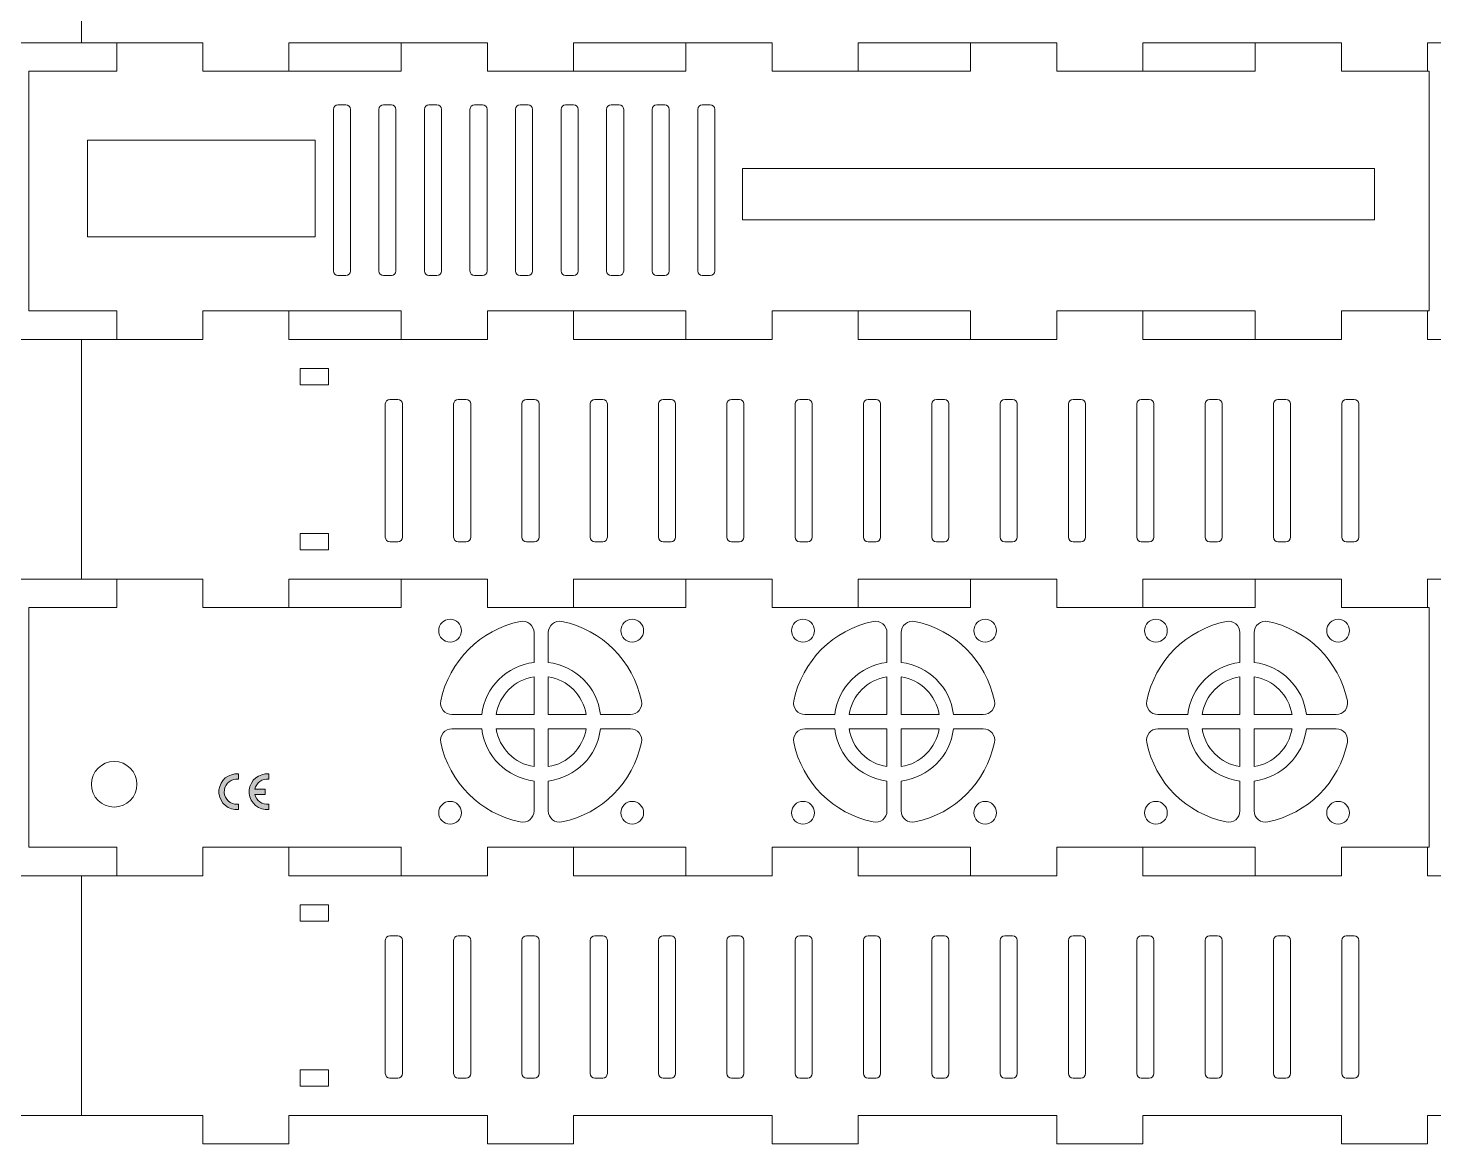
# Model space of a CAD drawing. Header units: millimetres. Extents: x -57 to 711, y 261 to 643.
# Drawn here: x 196 to 443, y 260.6 to 456.7 of the extents above; entities that cross this region are included whole.
import ezdxf

# ---------------------------------------------------------------- set-up
doc = ezdxf.new("R2010")
doc.units = ezdxf.units.MM
doc.layers.add('1', color=1, linetype='Continuous', lineweight=5)
doc.layers.add('2', color=5, linetype='Continuous', lineweight=5)

msp = doc.modelspace()

# ---------------------------------------------------------------- hatches: boundary and pattern name
at = {"lineweight": 0}
h = msp.add_hatch(color=7, dxfattribs=at)
h.dxf.hatch_style = 2
edge = h.paths.add_edge_path()
edge.add_spline(control_points=[(232.98, 325.59), (232.98, 325.59), (232.98, 324.65), (232.98, 324.65), (231.79, 324.82), (230.68, 323.99), (230.5, 322.79), (230.33, 321.59), (231.16, 320.48), (232.36, 320.31), (232.57, 320.28), (232.78, 320.28), (232.98, 320.31), (232.98, 320.31), (232.98, 319.36), (232.98, 319.36), (231.26, 319.19), (229.73, 320.44), (229.56, 322.16), (229.38, 323.88), (230.64, 325.42), (232.36, 325.59), (232.57, 325.61), (232.78, 325.61), (232.98, 325.59)], knot_values=[0, 0, 0, 0, 1, 1, 1, 2, 2, 2, 3, 3, 3, 4, 4, 4, 5, 5, 5, 6, 6, 6, 7, 7, 7, 8, 8, 8, 8], degree=3, periodic=0)
h = msp.add_hatch(color=7, dxfattribs=at)
h.dxf.hatch_style = 2
edge = h.paths.add_edge_path()
edge.add_spline(control_points=[(235.85, 322.95), (236.1, 324.07), (237.17, 324.81), (238.31, 324.65), (238.31, 324.65), (238.31, 325.59), (238.31, 325.59), (236.59, 325.76), (235.05, 324.51), (234.88, 322.79), (234.71, 321.07), (235.96, 319.53), (237.68, 319.36), (237.89, 319.34), (238.1, 319.34), (238.31, 319.36), (238.31, 319.36), (238.31, 320.31), (238.31, 320.31), (237.17, 320.14), (236.1, 320.89), (235.85, 322.01), (235.85, 322.01), (237.68, 322.01), (237.68, 322.01), (237.68, 322.01), (237.68, 322.95), (237.68, 322.95), (237.68, 322.95), (235.85, 322.95), (235.85, 322.95), (235.85, 322.95), (235.85, 322.95), (235.85, 322.95)], knot_values=[0, 0, 0, 0, 1, 1, 1, 2, 2, 2, 3, 3, 3, 4, 4, 4, 5, 5, 5, 6, 6, 6, 7, 7, 7, 8, 8, 8, 9, 9, 9, 10, 10, 10, 11, 11, 11, 11], degree=3, periodic=0)

# ---------------------------------------------------------------- linework, layer by layer
at = {"layer": '1', "lineweight": 5}
for p, q in [((205.42, 496.23), (205.42, 454.1)), ((188.99, 454.1), (226.72, 454.1)), ((211.59, 454.1), (211.59, 449.1)), ((226.72, 454.1), (226.72, 449.1)), ((241.85, 449.1), (241.85, 454.1)), ((241.85, 454.1), (276.72, 454.1)), ((261.59, 454.1), (261.59, 449.1)), ((276.72, 454.1), (276.72, 449.1)), ((291.85, 449.1), (291.85, 454.1)), ((291.85, 454.1), (326.72, 454.1)), ((311.59, 454.1), (311.59, 449.1)), ((326.72, 449.1), (326.72, 454.1)), ((341.85, 449.1), (341.85, 454.1)), ((341.85, 454.1), (376.72, 454.1)), ((361.59, 454.1), (361.59, 449.1)), ((376.72, 454.1), (376.72, 449.1)), ((391.85, 449.1), (391.85, 454.1)), ((391.85, 454.1), (426.72, 454.1)), ((411.59, 454.1), (411.59, 449.1)), ((426.72, 449.1), (426.72, 454.1)), ((441.85, 449.1), (441.85, 454.1)), ((441.85, 454.1), (479.58, 454.1)), ((211.59, 449.1), (196.15, 449.1)), ((196.15, 449.1), (196.15, 406.97)), ((261.59, 449.1), (226.72, 449.1)), ((311.59, 449.1), (276.72, 449.1)), ((361.59, 449.1), (326.72, 449.1)), ((411.59, 449.1), (376.72, 449.1)), ((442.15, 449.1), (426.72, 449.1)), ((442.15, 406.97), (442.15, 449.1)), ((196.15, 406.97), (211.59, 406.97)), ((211.59, 406.97), (211.59, 401.97)), ((226.72, 401.97), (226.72, 406.97)), ((226.72, 406.97), (261.59, 406.97)), ((241.85, 401.97), (241.85, 406.97)), ((261.59, 406.97), (261.59, 401.97)), ((276.72, 401.97), (276.72, 406.97)), ((276.72, 406.97), (311.59, 406.97)), ((291.85, 401.97), (291.85, 406.97)), ((311.59, 406.97), (311.59, 406.97)), ((311.59, 406.97), (311.59, 401.97)), ((326.72, 401.97), (326.72, 406.97)), ((326.72, 406.97), (361.59, 406.97)), ((341.85, 401.97), (341.85, 406.97)), ((361.59, 406.97), (361.59, 401.97)), ((376.72, 406.97), (376.72, 401.97)), ((376.72, 406.97), (411.59, 406.97)), ((391.85, 401.97), (391.85, 406.97)), ((411.59, 406.97), (411.59, 401.97)), ((426.72, 401.97), (426.72, 406.97)), ((426.72, 406.97), (442.15, 406.97)), ((441.85, 401.97), (441.85, 406.97)), ((226.72, 401.97), (188.99, 401.97)), ((205.42, 401.97), (205.42, 359.84)), ((276.72, 401.97), (241.85, 401.97)), ((326.72, 401.97), (291.85, 401.97)), ((376.72, 401.97), (341.85, 401.97)), ((426.72, 401.97), (391.85, 401.97)), ((479.58, 401.97), (441.85, 401.97)), ((188.99, 359.84), (226.72, 359.84)), ((211.59, 359.84), (211.59, 354.84)), ((226.72, 354.84), (226.72, 359.84)), ((241.85, 354.84), (241.85, 359.84)), ((241.85, 359.84), (276.72, 359.84)), ((261.59, 359.84), (261.59, 354.84)), ((276.72, 354.84), (276.72, 359.84)), ((291.85, 354.84), (291.85, 359.84)), ((291.85, 359.84), (326.72, 359.84)), ((311.59, 359.84), (311.59, 354.84)), ((326.72, 354.84), (326.72, 359.84)), ((341.85, 354.84), (341.85, 359.84)), ((341.85, 359.84), (376.72, 359.84)), ((361.59, 359.84), (361.59, 354.84)), ((376.72, 354.84), (376.72, 359.84)), ((391.85, 354.84), (391.85, 359.84)), ((391.85, 359.84), (426.72, 359.84)), ((411.59, 359.84), (411.59, 354.84)), ((426.72, 354.84), (426.72, 359.84)), ((441.85, 354.84), (441.85, 359.84)), ((441.85, 359.84), (479.58, 359.84)), ((211.59, 354.84), (196.15, 354.84)), ((196.15, 354.84), (196.15, 312.71)), ((261.59, 354.84), (226.72, 354.84)), ((311.59, 354.84), (276.72, 354.84)), ((361.59, 354.84), (326.72, 354.84)), ((411.59, 354.84), (376.72, 354.84)), ((442.15, 354.84), (426.72, 354.84)), ((442.15, 312.71), (442.15, 354.84)), ((196.15, 312.71), (211.59, 312.71)), ((211.59, 312.71), (211.59, 307.71)), ((226.72, 307.71), (226.72, 312.71)), ((226.72, 312.71), (261.59, 312.71)), ((241.85, 307.71), (241.85, 312.71)), ((261.59, 312.71), (261.59, 307.71)), ((276.72, 307.71), (276.72, 312.71)), ((276.72, 312.71), (311.59, 312.71)), ((291.85, 307.71), (291.85, 312.71)), ((311.59, 312.71), (311.59, 307.71)), ((326.72, 307.71), (326.72, 312.71)), ((326.72, 312.71), (361.59, 312.71)), ((341.85, 307.71), (341.85, 312.71)), ((361.59, 312.71), (361.59, 307.71)), ((376.72, 312.71), (376.72, 307.71)), ((376.72, 312.71), (411.59, 312.71)), ((391.85, 307.71), (391.85, 312.71)), ((411.59, 312.71), (411.59, 307.71)), ((426.72, 307.71), (426.72, 312.71)), ((426.72, 312.71), (442.15, 312.71)), ((441.85, 307.71), (441.85, 312.71)), ((226.72, 307.71), (188.99, 307.71)), ((205.42, 265.58), (205.42, 307.71)), ((276.72, 307.71), (241.85, 307.71)), ((326.72, 307.71), (291.85, 307.71)), ((376.72, 307.71), (341.85, 307.71)), ((426.72, 307.71), (391.85, 307.71)), ((479.58, 307.71), (441.85, 307.71)), ((188.99, 265.58), (226.72, 265.58)), ((226.72, 265.58), (226.72, 260.58)), ((241.85, 260.58), (241.85, 265.58)), ((241.85, 265.58), (276.72, 265.58)), ((276.72, 265.58), (276.72, 260.58)), ((291.85, 260.58), (291.85, 265.58)), ((291.85, 265.58), (326.72, 265.58)), ((326.72, 265.58), (326.72, 260.58)), ((341.85, 260.58), (341.85, 265.58)), ((341.85, 265.58), (376.72, 265.58)), ((376.72, 265.58), (376.72, 260.58)), ((391.85, 260.58), (391.85, 265.58)), ((391.85, 265.58), (426.72, 265.58)), ((426.72, 265.58), (426.72, 260.58)), ((441.85, 260.58), (441.85, 265.58)), ((441.85, 265.58), (479.58, 265.58)), ((226.72, 260.58), (241.85, 260.58)), ((276.72, 260.58), (291.85, 260.58)), ((326.72, 260.58), (341.85, 260.58)), ((376.72, 260.58), (391.85, 260.58)), ((426.72, 260.58), (441.85, 260.58))]:
    msp.add_line(p, q, dxfattribs=at)
at = {"layer": '1', "color": 1, "lineweight": 5}
for p, q in [((249.65, 442.39), (249.65, 442.39)), ((249.65, 413.99), (249.65, 442.39)), ((250.45, 443.19), (250.45, 443.19)), ((250.45, 443.19), (251.85, 443.19)), ((251.85, 443.19), (251.85, 443.19)), ((252.65, 442.39), (252.65, 413.99)), ((257.65, 442.39), (257.65, 442.39)), ((257.65, 413.99), (257.65, 442.39)), ((258.45, 443.19), (258.45, 443.19)), ((258.45, 443.19), (259.85, 443.19)), ((259.85, 443.19), (259.85, 443.19)), ((260.65, 442.39), (260.65, 442.39)), ((260.65, 442.39), (260.65, 413.99)), ((265.65, 442.39), (265.65, 442.39)), ((265.65, 413.99), (265.65, 442.39)), ((266.45, 443.19), (266.45, 443.19)), ((266.45, 443.19), (267.85, 443.19)), ((268.65, 442.39), (268.65, 442.39)), ((268.65, 442.39), (268.65, 413.99)), ((273.65, 442.39), (273.65, 442.39)), ((273.65, 413.99), (273.65, 442.39)), ((274.45, 443.19), (275.85, 443.19)), ((275.85, 443.19), (275.85, 443.19)), ((276.65, 442.39), (276.65, 442.39)), ((276.65, 442.39), (276.65, 413.99)), ((281.65, 442.39), (281.65, 442.39)), ((281.65, 413.99), (281.65, 442.39)), ((282.45, 443.19), (282.45, 443.19)), ((282.45, 443.19), (283.85, 443.19)), ((283.85, 443.19), (283.85, 443.19)), ((284.65, 442.39), (284.65, 413.99)), ((289.65, 442.39), (289.65, 442.39)), ((289.65, 413.99), (289.65, 442.39)), ((290.45, 443.19), (291.85, 443.19)), ((291.85, 443.19), (291.85, 443.19)), ((292.65, 442.39), (292.65, 442.39)), ((292.65, 442.39), (292.65, 413.99)), ((297.65, 413.99), (297.65, 442.39)), ((298.45, 443.19), (299.85, 443.19)), ((300.65, 442.39), (300.65, 413.99)), ((305.65, 413.99), (305.65, 442.39)), ((306.45, 443.19), (306.45, 443.19)), ((306.45, 443.19), (307.85, 443.19)), ((308.65, 442.39), (308.65, 413.99)), ((313.65, 413.99), (313.65, 442.39)), ((314.45, 443.19), (314.45, 443.19)), ((314.45, 443.19), (315.85, 443.19)), ((316.65, 442.39), (316.65, 442.39)), ((316.65, 442.39), (316.65, 413.99)), ((206.45, 419.97), (206.45, 436.97)), ((206.45, 436.97), (246.45, 436.97)), ((246.45, 436.97), (246.45, 419.97)), ((321.55, 422.97), (321.55, 431.97)), ((321.55, 431.97), (432.55, 431.97)), ((432.55, 431.97), (432.55, 422.97)), ((432.55, 422.97), (321.55, 422.97)), ((246.45, 419.97), (206.45, 419.97)), ((251.85, 413.19), (250.45, 413.19)), ((252.65, 413.99), (252.65, 413.99)), ((259.85, 413.19), (258.45, 413.19)), ((258.45, 413.19), (258.45, 413.19)), ((260.65, 413.99), (260.65, 413.99)), ((267.85, 413.19), (266.45, 413.19)), ((266.45, 413.19), (266.45, 413.19)), ((267.85, 413.19), (267.85, 413.19)), ((268.65, 413.99), (268.65, 413.99)), ((275.85, 413.19), (274.45, 413.19)), ((275.85, 413.19), (275.85, 413.19)), ((283.85, 413.19), (282.45, 413.19)), ((282.45, 413.19), (282.45, 413.19)), ((291.85, 413.19), (290.45, 413.19)), ((290.45, 413.19), (290.45, 413.19)), ((291.85, 413.19), (291.85, 413.19)), ((292.65, 413.99), (292.65, 413.99)), ((299.85, 413.19), (298.45, 413.19)), ((298.45, 413.19), (298.45, 413.19)), ((307.85, 413.19), (306.45, 413.19)), ((306.45, 413.19), (306.45, 413.19)), ((315.85, 413.19), (314.45, 413.19)), ((243.8, 396.84), (248.77, 396.84)), ((243.8, 393.97), (243.8, 396.84)), ((248.77, 396.84), (248.77, 393.97)), ((248.77, 393.97), (243.8, 393.97)), ((258.78, 367.21), (258.78, 390.61)), ((258.78, 390.61), (258.78, 390.61)), ((259.58, 391.41), (260.98, 391.41)), ((261.78, 390.61), (261.78, 390.61)), ((261.78, 390.61), (261.78, 367.21)), ((270.78, 367.21), (270.78, 390.61)), ((271.58, 391.41), (271.58, 391.41)), ((271.58, 391.41), (272.98, 391.41)), ((273.78, 390.61), (273.78, 390.61)), ((273.78, 390.61), (273.78, 367.21)), ((282.78, 367.21), (282.78, 390.61)), ((283.58, 391.41), (284.98, 391.41)), ((285.78, 390.61), (285.78, 367.21)), ((294.78, 367.21), (294.78, 390.61)), ((294.78, 390.61), (294.78, 390.61)), ((295.58, 391.41), (295.58, 391.41)), ((295.58, 391.41), (296.98, 391.41)), ((296.98, 391.41), (296.98, 391.41)), ((297.78, 390.61), (297.78, 367.21)), ((306.78, 367.21), (306.78, 390.61)), ((307.58, 391.41), (308.98, 391.41)), ((309.78, 390.61), (309.78, 390.61)), ((309.78, 390.61), (309.78, 367.21)), ((318.78, 367.21), (318.78, 390.61)), ((318.78, 390.61), (318.78, 390.61)), ((319.58, 391.41), (320.98, 391.41)), ((321.78, 390.61), (321.78, 390.61)), ((321.78, 390.61), (321.78, 367.21)), ((330.78, 367.21), (330.78, 390.61)), ((331.58, 391.41), (332.98, 391.41)), ((333.78, 390.61), (333.78, 367.21)), ((342.78, 367.21), (342.78, 390.61)), ((343.58, 391.41), (344.98, 391.41)), ((345.78, 390.61), (345.78, 367.21)), ((354.78, 367.21), (354.78, 390.61)), ((354.78, 390.61), (354.78, 390.61)), ((355.58, 391.41), (356.98, 391.41)), ((357.78, 390.61), (357.78, 390.61)), ((357.78, 390.61), (357.78, 367.21)), ((366.78, 367.21), (366.78, 390.61)), ((367.58, 391.41), (368.98, 391.41)), ((368.98, 391.41), (368.98, 391.41)), ((369.78, 390.61), (369.78, 390.61)), ((369.78, 390.61), (369.78, 367.21)), ((378.78, 367.21), (378.78, 390.61)), ((378.78, 390.61), (378.78, 390.61)), ((379.58, 391.41), (380.98, 391.41)), ((381.78, 390.61), (381.78, 390.61)), ((381.78, 390.61), (381.78, 367.21)), ((390.78, 367.21), (390.78, 390.61)), ((390.78, 390.61), (390.78, 390.61)), ((391.58, 391.41), (391.58, 391.41)), ((391.58, 391.41), (392.98, 391.41)), ((392.98, 391.41), (392.98, 391.41)), ((393.78, 390.61), (393.78, 367.21)), ((402.78, 367.21), (402.78, 390.61)), ((403.58, 391.41), (403.58, 391.41)), ((403.58, 391.41), (404.98, 391.41)), ((404.98, 391.41), (404.98, 391.41)), ((405.78, 390.61), (405.78, 367.21)), ((414.78, 367.21), (414.78, 390.61)), ((414.78, 390.61), (414.78, 390.61)), ((415.58, 391.41), (416.98, 391.41)), ((417.78, 390.61), (417.78, 390.61)), ((417.78, 390.61), (417.78, 367.21)), ((426.78, 367.21), (426.78, 390.61)), ((427.58, 391.41), (427.58, 391.41)), ((427.58, 391.41), (428.98, 391.41)), ((428.98, 391.41), (428.98, 391.41)), ((429.78, 390.61), (429.78, 390.61)), ((429.78, 390.61), (429.78, 367.21)), ((243.8, 367.84), (248.77, 367.84)), ((243.8, 364.97), (243.8, 367.84)), ((248.77, 367.84), (248.77, 364.97)), ((258.78, 367.21), (258.78, 367.21)), ((260.98, 366.41), (259.58, 366.41)), ((259.58, 366.41), (259.58, 366.41)), ((260.98, 366.41), (260.98, 366.41)), ((272.98, 366.41), (271.58, 366.41)), ((284.98, 366.41), (283.58, 366.41)), ((284.98, 366.41), (284.98, 366.41)), ((294.78, 367.21), (294.78, 367.21)), ((296.98, 366.41), (295.58, 366.41)), ((295.58, 366.41), (295.58, 366.41)), ((296.98, 366.41), (296.98, 366.41)), ((308.98, 366.41), (307.58, 366.41)), ((307.58, 366.41), (307.58, 366.41)), ((320.98, 366.41), (319.58, 366.41)), ((319.58, 366.41), (319.58, 366.41)), ((332.98, 366.41), (331.58, 366.41)), ((331.58, 366.41), (331.58, 366.41)), ((332.98, 366.41), (332.98, 366.41)), ((344.98, 366.41), (343.58, 366.41)), ((354.78, 367.21), (354.78, 367.21)), ((356.98, 366.41), (355.58, 366.41)), ((368.98, 366.41), (367.58, 366.41)), ((367.58, 366.41), (367.58, 366.41)), ((368.98, 366.41), (368.98, 366.41)), ((378.78, 367.21), (378.78, 367.21)), ((380.98, 366.41), (379.58, 366.41)), ((392.98, 366.41), (391.58, 366.41)), ((404.98, 366.41), (403.58, 366.41)), ((404.98, 366.41), (404.98, 366.41)), ((414.78, 367.21), (414.78, 367.21)), ((416.98, 366.41), (415.58, 366.41)), ((415.58, 366.41), (415.58, 366.41)), ((416.98, 366.41), (416.98, 366.41)), ((428.98, 366.41), (427.58, 366.41)), ((427.58, 366.41), (427.58, 366.41)), ((248.77, 364.97), (243.8, 364.97)), ((282.5, 352.4), (282.5, 352.4)), ((289.81, 352.4), (289.81, 352.4)), ((351.81, 352.4), (351.81, 352.4)), ((406.5, 352.4), (406.5, 352.4)), ((413.81, 352.4), (413.81, 352.4)), ((284.9, 350.44), (284.9, 350.44)), ((284.9, 350.44), (284.9, 345.2)), ((287.4, 345.2), (287.4, 350.44)), ((346.9, 350.44), (346.9, 350.44)), ((346.9, 350.44), (346.9, 345.2)), ((349.4, 345.2), (349.4, 350.44)), ((408.9, 350.44), (408.9, 350.44)), ((408.9, 350.44), (408.9, 345.2)), ((411.4, 345.2), (411.4, 350.44)), ((284.9, 345.2), (284.9, 345.2)), ((287.4, 345.2), (287.4, 345.2)), ((349.4, 345.2), (349.4, 345.2)), ((408.9, 345.2), (408.9, 345.2)), ((411.4, 345.2), (411.4, 345.2)), ((284.9, 336.03), (284.9, 342.68)), ((287.4, 342.68), (287.4, 336.03)), ((346.9, 336.03), (346.9, 342.68)), ((346.9, 342.68), (346.9, 342.68)), ((349.4, 342.68), (349.4, 336.03)), ((349.4, 342.68), (349.4, 342.68)), ((408.9, 336.03), (408.9, 342.68)), ((408.9, 342.68), (408.9, 342.68)), ((411.4, 342.68), (411.4, 336.03)), ((411.4, 342.68), (411.4, 342.68)), ((268.53, 338.43), (268.53, 338.43)), ((303.78, 338.43), (303.78, 338.43)), ((330.53, 338.43), (330.53, 338.43)), ((365.78, 338.43), (365.78, 338.43)), ((392.53, 338.43), (392.53, 338.43)), ((275.73, 336.03), (270.49, 336.03)), ((278.25, 336.03), (284.9, 336.03)), ((278.25, 336.03), (278.25, 336.03)), ((287.4, 336.03), (294.05, 336.03)), ((294.05, 336.03), (294.05, 336.03)), ((301.82, 336.03), (296.58, 336.03)), ((296.58, 336.03), (296.58, 336.03)), ((337.73, 336.03), (332.49, 336.03)), ((337.73, 336.03), (337.73, 336.03)), ((340.25, 336.03), (346.9, 336.03)), ((349.4, 336.03), (356.05, 336.03)), ((356.05, 336.03), (356.05, 336.03)), ((363.82, 336.03), (358.58, 336.03)), ((358.58, 336.03), (358.58, 336.03)), ((399.73, 336.03), (394.49, 336.03)), ((399.73, 336.03), (399.73, 336.03)), ((402.25, 336.03), (408.9, 336.03)), ((402.25, 336.03), (402.25, 336.03)), ((411.4, 336.03), (418.05, 336.03)), ((418.05, 336.03), (418.05, 336.03)), ((425.82, 336.03), (420.58, 336.03)), ((420.58, 336.03), (420.58, 336.03)), ((425.82, 336.03), (425.82, 336.03)), ((270.49, 333.53), (275.73, 333.53)), ((275.73, 333.53), (275.73, 333.53)), ((284.9, 333.53), (278.25, 333.53)), ((278.25, 333.53), (278.25, 333.53)), ((284.9, 326.88), (284.9, 333.53)), ((294.05, 333.53), (287.4, 333.53)), ((287.4, 333.53), (287.4, 326.88)), ((296.58, 333.53), (296.58, 333.53)), ((296.58, 333.53), (301.82, 333.53)), ((301.82, 333.53), (301.82, 333.53)), ((332.49, 333.53), (337.73, 333.53)), ((337.73, 333.53), (337.73, 333.53)), ((346.9, 333.53), (340.25, 333.53)), ((340.25, 333.53), (340.25, 333.53)), ((346.9, 326.88), (346.9, 333.53)), ((356.05, 333.53), (349.4, 333.53)), ((349.4, 333.53), (349.4, 326.88)), ((358.58, 333.53), (363.82, 333.53)), ((394.49, 333.53), (399.73, 333.53)), ((399.73, 333.53), (399.73, 333.53)), ((408.9, 333.53), (402.25, 333.53)), ((402.25, 333.53), (402.25, 333.53)), ((408.9, 326.88), (408.9, 333.53)), ((418.05, 333.53), (411.4, 333.53)), ((411.4, 333.53), (411.4, 326.88)), ((418.05, 333.53), (418.05, 333.53)), ((420.58, 333.53), (420.58, 333.53)), ((420.58, 333.53), (425.82, 333.53)), ((268.53, 331.12), (268.53, 331.12)), ((303.78, 331.12), (303.78, 331.12)), ((330.53, 331.12), (330.53, 331.12)), ((365.78, 331.12), (365.78, 331.12)), ((392.53, 331.12), (392.53, 331.12)), ((427.78, 331.12), (427.78, 331.12)), ((284.9, 326.88), (284.9, 326.88)), ((287.4, 326.88), (287.4, 326.88)), ((346.9, 326.88), (346.9, 326.88)), ((411.4, 326.88), (411.4, 326.88)), ((284.9, 324.35), (284.9, 319.11)), ((287.4, 319.11), (287.4, 324.35)), ((346.9, 324.35), (346.9, 319.11)), ((349.4, 319.11), (349.4, 324.35)), ((349.4, 324.35), (349.4, 324.35)), ((408.9, 324.35), (408.9, 324.35)), ((408.9, 324.35), (408.9, 319.11)), ((411.4, 319.11), (411.4, 324.35)), ((411.4, 324.35), (411.4, 324.35)), ((284.9, 319.11), (284.9, 319.11)), ((346.9, 319.11), (346.9, 319.11)), ((408.9, 319.11), (408.9, 319.11)), ((282.5, 317.15), (282.5, 317.15)), ((344.5, 317.15), (344.5, 317.15)), ((351.81, 317.15), (351.81, 317.15)), ((413.81, 317.15), (413.81, 317.15)), ((243.8, 302.58), (248.77, 302.58)), ((243.8, 299.71), (243.8, 302.58)), ((248.77, 302.58), (248.77, 299.71)), ((248.77, 299.71), (243.8, 299.71)), ((258.78, 272.95), (258.78, 296.35)), ((258.78, 296.35), (258.78, 296.35)), ((259.58, 297.15), (259.58, 297.15)), ((259.58, 297.15), (260.98, 297.15)), ((260.98, 297.15), (260.98, 297.15)), ((261.78, 296.35), (261.78, 296.35)), ((261.78, 296.35), (261.78, 272.95)), ((270.78, 272.95), (270.78, 296.35)), ((271.58, 297.15), (271.58, 297.15)), ((271.58, 297.15), (272.98, 297.15)), ((272.98, 297.15), (272.98, 297.15)), ((273.78, 296.35), (273.78, 296.35)), ((273.78, 296.35), (273.78, 272.95)), ((282.78, 272.95), (282.78, 296.35)), ((283.58, 297.15), (284.98, 297.15)), ((285.78, 296.35), (285.78, 272.95)), ((294.78, 272.95), (294.78, 296.35)), ((294.78, 296.35), (294.78, 296.35)), ((295.58, 297.15), (295.58, 297.15)), ((295.58, 297.15), (296.98, 297.15)), ((296.98, 297.15), (296.98, 297.15)), ((297.78, 296.35), (297.78, 296.35)), ((297.78, 296.35), (297.78, 272.95)), ((306.78, 272.95), (306.78, 296.35)), ((307.58, 297.15), (308.98, 297.15)), ((308.98, 297.15), (308.98, 297.15)), ((309.78, 296.35), (309.78, 296.35)), ((309.78, 296.35), (309.78, 272.95)), ((318.78, 272.95), (318.78, 296.35)), ((318.78, 296.35), (318.78, 296.35)), ((319.58, 297.15), (319.58, 297.15)), ((319.58, 297.15), (320.98, 297.15)), ((321.78, 296.35), (321.78, 272.95)), ((330.78, 272.95), (330.78, 296.35)), ((331.58, 297.15), (332.98, 297.15)), ((333.78, 296.35), (333.78, 272.95)), ((342.78, 272.95), (342.78, 296.35)), ((343.58, 297.15), (343.58, 297.15)), ((343.58, 297.15), (344.98, 297.15)), ((344.98, 297.15), (344.98, 297.15)), ((345.78, 296.35), (345.78, 272.95)), ((354.78, 272.95), (354.78, 296.35)), ((354.78, 296.35), (354.78, 296.35)), ((355.58, 297.15), (355.58, 297.15)), ((355.58, 297.15), (356.98, 297.15)), ((357.78, 296.35), (357.78, 296.35)), ((357.78, 296.35), (357.78, 272.95)), ((366.78, 272.95), (366.78, 296.35)), ((367.58, 297.15), (368.98, 297.15)), ((369.78, 296.35), (369.78, 296.35)), ((369.78, 296.35), (369.78, 272.95)), ((378.78, 272.95), (378.78, 296.35)), ((378.78, 296.35), (378.78, 296.35)), ((379.58, 297.15), (380.98, 297.15)), ((381.78, 296.35), (381.78, 296.35)), ((381.78, 296.35), (381.78, 272.95)), ((390.78, 272.95), (390.78, 296.35)), ((390.78, 296.35), (390.78, 296.35)), ((391.58, 297.15), (391.58, 297.15)), ((391.58, 297.15), (392.98, 297.15)), ((392.98, 297.15), (392.98, 297.15)), ((393.78, 296.35), (393.78, 272.95)), ((402.78, 272.95), (402.78, 296.35)), ((403.58, 297.15), (404.98, 297.15)), ((405.78, 296.35), (405.78, 272.95)), ((414.78, 272.95), (414.78, 296.35)), ((414.78, 296.35), (414.78, 296.35)), ((415.58, 297.15), (415.58, 297.15)), ((415.58, 297.15), (416.98, 297.15)), ((416.98, 297.15), (416.98, 297.15)), ((417.78, 296.35), (417.78, 296.35)), ((417.78, 296.35), (417.78, 272.95)), ((426.78, 272.95), (426.78, 296.35)), ((427.58, 297.15), (427.58, 297.15)), ((427.58, 297.15), (428.98, 297.15)), ((428.98, 297.15), (428.98, 297.15)), ((429.78, 296.35), (429.78, 296.35)), ((429.78, 296.35), (429.78, 272.95)), ((243.8, 273.58), (248.77, 273.58)), ((243.8, 270.71), (243.8, 273.58)), ((248.77, 273.58), (248.77, 270.71)), ((258.78, 272.95), (258.78, 272.95)), ((260.98, 272.15), (259.58, 272.15)), ((272.98, 272.15), (271.58, 272.15)), ((284.98, 272.15), (283.58, 272.15)), ((284.98, 272.15), (284.98, 272.15)), ((294.78, 272.95), (294.78, 272.95)), ((296.98, 272.15), (295.58, 272.15)), ((295.58, 272.15), (295.58, 272.15)), ((296.98, 272.15), (296.98, 272.15)), ((308.98, 272.15), (307.58, 272.15)), ((307.58, 272.15), (307.58, 272.15)), ((320.98, 272.15), (319.58, 272.15)), ((319.58, 272.15), (319.58, 272.15)), ((332.98, 272.15), (331.58, 272.15)), ((331.58, 272.15), (331.58, 272.15)), ((332.98, 272.15), (332.98, 272.15)), ((344.98, 272.15), (343.58, 272.15)), ((343.58, 272.15), (343.58, 272.15)), ((344.98, 272.15), (344.98, 272.15)), ((354.78, 272.95), (354.78, 272.95)), ((356.98, 272.15), (355.58, 272.15)), ((356.98, 272.15), (356.98, 272.15)), ((368.98, 272.15), (367.58, 272.15)), ((378.78, 272.95), (378.78, 272.95)), ((380.98, 272.15), (379.58, 272.15)), ((379.58, 272.15), (379.58, 272.15)), ((380.98, 272.15), (380.98, 272.15)), ((392.98, 272.15), (391.58, 272.15)), ((391.58, 272.15), (391.58, 272.15)), ((392.98, 272.15), (392.98, 272.15)), ((404.98, 272.15), (403.58, 272.15)), ((404.98, 272.15), (404.98, 272.15)), ((414.78, 272.95), (414.78, 272.95)), ((416.98, 272.15), (415.58, 272.15)), ((415.58, 272.15), (415.58, 272.15)), ((416.98, 272.15), (416.98, 272.15)), ((428.98, 272.15), (427.58, 272.15)), ((427.58, 272.15), (427.58, 272.15)), ((248.77, 270.71), (243.8, 270.71))]:
    msp.add_line(p, q, dxfattribs=at)
at = {"layer": '1'}
for centre in [(270.15, 350.78), (302.15, 350.78), (332.15, 350.78), (364.15, 350.78), (394.15, 350.78), (426.15, 350.78), (270.15, 318.78), (302.15, 318.78), (332.15, 318.78), (364.15, 318.78), (394.15, 318.78), (426.15, 318.78)]:
    msp.add_circle(centre, 2, dxfattribs=at)
at = {"layer": '1', "color": 1, "lineweight": 5}
msp.add_circle((211.15, 323.78), 4, dxfattribs=at)
for centre, radius, start, end in [((250.45, 442.39), 0.8, 90, 180), ((251.85, 442.39), 0.8, 0, 90), ((258.45, 442.39), 0.8, 90, 180), ((259.85, 442.39), 0.8, 0, 90), ((266.45, 442.39), 0.8, 90, 180), ((267.85, 442.39), 0.8, 0, 90), ((274.45, 442.39), 0.8, 90, 180), ((275.85, 442.39), 0.8, 0, 90), ((282.45, 442.39), 0.8, 90, 180), ((283.85, 442.39), 0.8, 0, 90), ((290.45, 442.39), 0.8, 90, 180), ((291.85, 442.39), 0.8, 0, 90), ((298.45, 442.39), 0.8, 90, 180), ((299.85, 442.39), 0.8, 0, 90), ((306.45, 442.39), 0.8, 90, 180), ((307.85, 442.39), 0.8, 0, 90), ((314.45, 442.39), 0.8, 90, 180), ((315.85, 442.39), 0.8, 0, 90), ((250.45, 413.99), 0.8, 180, 270), ((251.85, 413.99), 0.8, 270, 0), ((258.45, 413.99), 0.8, 180, 270), ((259.85, 413.99), 0.8, 270, 0), ((266.45, 413.99), 0.8, 180, 270), ((267.85, 413.99), 0.8, 270, 0), ((274.45, 413.99), 0.8, 180, 270), ((275.85, 413.99), 0.8, 270, 0), ((282.45, 413.99), 0.8, 180, 270), ((283.85, 413.99), 0.8, 270, 0), ((290.45, 413.99), 0.8, 180, 270), ((291.85, 413.99), 0.8, 270, 0), ((298.45, 413.99), 0.8, 180, 270), ((299.85, 413.99), 0.8, 270, 0), ((306.45, 413.99), 0.8, 180, 270), ((307.85, 413.99), 0.8, 270, 0), ((314.45, 413.99), 0.8, 180, 270), ((315.85, 413.99), 0.8, 270, 0), ((259.58, 390.61), 0.8, 90, 180), ((260.98, 390.61), 0.8, 0, 90), ((271.58, 390.61), 0.8, 90, 180), ((272.98, 390.61), 0.8, 0, 90), ((283.58, 390.61), 0.8, 90, 180), ((284.98, 390.61), 0.8, 0, 90), ((295.58, 390.61), 0.8, 90, 180), ((296.98, 390.61), 0.8, 360, 90), ((307.58, 390.61), 0.8, 90, 180), ((308.98, 390.61), 0.8, 360, 90), ((319.58, 390.61), 0.8, 90, 180), ((320.98, 390.61), 0.8, 360, 90), ((331.58, 390.61), 0.8, 90, 180), ((332.98, 390.61), 0.8, 360, 90), ((343.58, 390.61), 0.8, 90, 180), ((344.98, 390.61), 0.8, 360, 90), ((355.58, 390.61), 0.8, 90, 180), ((356.98, 390.61), 0.8, 360, 90), ((367.58, 390.61), 0.8, 90, 180), ((368.98, 390.61), 0.8, 360, 90), ((379.58, 390.61), 0.8, 90, 180), ((380.98, 390.61), 0.8, 0, 90), ((391.58, 390.61), 0.8, 90, 180), ((392.98, 390.61), 0.8, 0, 90), ((403.58, 390.61), 0.8, 90, 180), ((404.98, 390.61), 0.8, 0, 90), ((415.58, 390.61), 0.8, 90, 180), ((416.98, 390.61), 0.8, 0, 90), ((427.58, 390.61), 0.8, 90, 180), ((428.98, 390.61), 0.8, 0, 90), ((259.58, 367.21), 0.8, 180, 270), ((260.98, 367.21), 0.8, 270, 0), ((271.58, 367.21), 0.8, 180, 270), ((272.98, 367.21), 0.8, 270, 360), ((283.58, 367.21), 0.8, 180, 270), ((284.98, 367.21), 0.8, 270, 0), ((295.58, 367.21), 0.8, 180, 270), ((296.98, 367.21), 0.8, 270, 0), ((307.58, 367.21), 0.8, 180, 270), ((308.98, 367.21), 0.8, 270, 0), ((319.58, 367.21), 0.8, 180, 270), ((320.98, 367.21), 0.8, 270, 0), ((331.58, 367.21), 0.8, 180, 270), ((332.98, 367.21), 0.8, 270, 0), ((343.58, 367.21), 0.8, 180, 270), ((344.98, 367.21), 0.8, 270, 0), ((355.58, 367.21), 0.8, 180, 270), ((356.98, 367.21), 0.8, 270, 0), ((367.58, 367.21), 0.8, 180, 270), ((368.98, 367.21), 0.8, 270, 0), ((379.58, 367.21), 0.8, 180, 270), ((380.98, 367.21), 0.8, 270, 0), ((391.58, 367.21), 0.8, 180, 270), ((392.98, 367.21), 0.8, 270, 0), ((403.58, 367.21), 0.8, 180, 270), ((404.98, 367.21), 0.8, 270, 0), ((415.58, 367.21), 0.8, 180, 270), ((416.98, 367.21), 0.8, 270, 0), ((427.58, 367.21), 0.8, 180, 270), ((428.98, 367.21), 0.8, 270, 0), ((286.15, 334.78), 18, 101.7198, 168.2802), ((282.9, 350.44), 2, 0, 101.7198), ((289.4, 350.44), 2, 78.2802, 180), ((286.15, 334.78), 18, 11.7198, 78.2802), ((348.15, 334.78), 18, 101.7198, 168.2802), ((344.9, 350.44), 2, 0, 101.7198), ((351.4, 350.44), 2, 78.2802, 180), ((348.15, 334.78), 18, 11.7198, 78.2802), ((410.15, 334.78), 18, 101.7198, 168.2802), ((406.9, 350.44), 2, 360, 101.7198), ((413.4, 350.44), 2, 78.2802, 180), ((410.15, 334.78), 18, 11.7198, 78.2802), ((286.15, 334.78), 10.5, 96.8371, 173.1629), ((286.15, 334.78), 10.5, 6.8371, 83.1629), ((348.15, 334.78), 10.5, 96.8371, 173.1629), ((348.15, 334.78), 10.5, 6.8371, 83.1629), ((410.15, 334.78), 10.5, 96.8371, 173.1629), ((410.15, 334.78), 10.5, 6.8371, 83.1629), ((286.15, 334.78), 8, 98.9893, 171.0107), ((286.15, 334.78), 8, 8.9893, 81.0107), ((348.15, 334.78), 8, 98.9893, 171.0107), ((348.15, 334.78), 8, 8.9893, 81.0107), ((410.15, 334.78), 8, 98.9893, 171.0107), ((410.15, 334.78), 8, 8.9893, 81.0107), ((270.49, 338.03), 2, 168.2802, 270), ((301.82, 338.03), 2, 270, 11.7198), ((332.49, 338.03), 2, 168.2802, 270), ((363.82, 338.03), 2, 270, 11.7198), ((394.49, 338.03), 2, 168.2802, 270), ((425.82, 338.03), 2, 270, 11.7198), ((270.49, 331.53), 2, 90, 191.7198), ((286.15, 334.78), 10.5, 186.8371, 263.1629), ((286.15, 334.78), 8, 188.9893, 261.0107), ((286.15, 334.78), 10.5, 276.8371, 353.1629), ((286.15, 334.78), 8, 278.9893, 351.0107), ((301.82, 331.53), 2, 348.2802, 90), ((332.49, 331.53), 2, 90, 191.7198), ((348.15, 334.78), 10.5, 186.8371, 263.1629), ((348.15, 334.78), 8, 188.9893, 261.0107), ((348.15, 334.78), 8, 278.9893, 351.0107), ((348.15, 334.78), 10.5, 276.8371, 353.1629), ((363.82, 331.53), 2, 348.2802, 90), ((394.49, 331.53), 2, 90, 191.7198), ((410.15, 334.78), 10.5, 186.8371, 263.1629), ((410.15, 334.78), 8, 188.9893, 261.0107), ((410.15, 334.78), 8, 278.9893, 351.0107), ((410.15, 334.78), 10.5, 276.8371, 353.1629), ((425.82, 331.53), 2, 348.2802, 90), ((286.15, 334.78), 18, 191.7198, 258.2802), ((286.15, 334.78), 18, 281.7198, 348.2802), ((348.15, 334.78), 18, 191.7198, 258.2802), ((348.15, 334.78), 18, 281.7198, 348.2802), ((410.15, 334.78), 18, 191.7198, 258.2802), ((410.15, 334.78), 18, 281.7198, 348.2802), ((282.9, 319.11), 2, 258.2802, 0), ((289.4, 319.11), 2, 180, 281.7198), ((344.9, 319.11), 2, 258.2802, 0), ((351.4, 319.11), 2, 180, 281.7198), ((406.9, 319.11), 2, 258.2802, 0), ((413.4, 319.11), 2, 180, 281.7198), ((259.58, 296.35), 0.8, 90, 180), ((260.98, 296.35), 0.8, 0, 90), ((271.58, 296.35), 0.8, 90, 180), ((272.98, 296.35), 0.8, 0, 90), ((283.58, 296.35), 0.8, 90, 180), ((284.98, 296.35), 0.8, 0, 90), ((295.58, 296.35), 0.8, 90, 180), ((296.98, 296.35), 0.8, 0, 90), ((307.58, 296.35), 0.8, 90, 180), ((308.98, 296.35), 0.8, 0, 90), ((319.58, 296.35), 0.8, 90, 180), ((320.98, 296.35), 0.8, 0, 90), ((331.58, 296.35), 0.8, 90, 180), ((332.98, 296.35), 0.8, 0, 90), ((343.58, 296.35), 0.8, 90, 180), ((344.98, 296.35), 0.8, 0, 90), ((355.58, 296.35), 0.8, 90, 180), ((356.98, 296.35), 0.8, 0, 90), ((367.58, 296.35), 0.8, 90, 180), ((368.98, 296.35), 0.8, 0, 90), ((379.58, 296.35), 0.8, 90, 180), ((380.98, 296.35), 0.8, 0, 90), ((391.58, 296.35), 0.8, 90, 180), ((392.98, 296.35), 0.8, 0, 90), ((403.58, 296.35), 0.8, 90, 180), ((404.98, 296.35), 0.8, 0, 90), ((415.58, 296.35), 0.8, 90, 180), ((416.98, 296.35), 0.8, 0, 90), ((427.58, 296.35), 0.8, 90, 180), ((428.98, 296.35), 0.8, 0, 90), ((259.58, 272.95), 0.8, 180, 270), ((260.98, 272.95), 0.8, 270, 0), ((271.58, 272.95), 0.8, 180, 270), ((272.98, 272.95), 0.8, 270, 0), ((283.58, 272.95), 0.8, 180, 270), ((284.98, 272.95), 0.8, 270, 0), ((295.58, 272.95), 0.8, 180, 270), ((296.98, 272.95), 0.8, 270, 0), ((307.58, 272.95), 0.8, 180, 270), ((308.98, 272.95), 0.8, 270, 0), ((319.58, 272.95), 0.8, 180, 270), ((320.98, 272.95), 0.8, 270, 0), ((331.58, 272.95), 0.8, 180, 270), ((332.98, 272.95), 0.8, 270, 0), ((343.58, 272.95), 0.8, 180, 270), ((344.98, 272.95), 0.8, 270, 0), ((355.58, 272.95), 0.8, 180, 270), ((356.98, 272.95), 0.8, 270, 0), ((367.58, 272.95), 0.8, 180, 270), ((368.98, 272.95), 0.8, 270, 0), ((379.58, 272.95), 0.8, 180, 270), ((380.98, 272.95), 0.8, 270, 0), ((391.58, 272.95), 0.8, 180, 270), ((392.98, 272.95), 0.8, 270, 0), ((403.58, 272.95), 0.8, 180, 270), ((404.98, 272.95), 0.8, 270, 0), ((415.58, 272.95), 0.8, 180, 270), ((416.98, 272.95), 0.8, 270, 0), ((427.58, 272.95), 0.8, 180, 270), ((428.98, 272.95), 0.8, 270, 0)]:
    msp.add_arc(centre, radius, start, end, dxfattribs=at)
at = {"layer": '2', "color": 5, "lineweight": 5}
for points in [[(229.56, 322.16), (229.38, 323.88), (230.64, 325.42), (232.36, 325.59)], [(232.98, 324.65), (231.79, 324.82), (230.68, 323.99), (230.5, 322.79)], [(232.36, 325.59), (232.57, 325.61), (232.78, 325.61), (232.98, 325.59)], [(232.98, 325.59), (232.98, 325.59), (232.98, 324.65), (232.98, 324.65)], [(238.31, 325.59), (236.59, 325.76), (235.05, 324.51), (234.88, 322.79)], [(235.85, 322.95), (236.1, 324.07), (237.17, 324.81), (238.31, 324.65)], [(238.31, 324.65), (238.31, 324.65), (238.31, 325.59), (238.31, 325.59)], [(232.98, 319.36), (231.26, 319.19), (229.73, 320.44), (229.56, 322.16)], [(230.5, 322.79), (230.33, 321.59), (231.16, 320.48), (232.36, 320.31)], [(234.88, 322.79), (234.71, 321.07), (235.96, 319.53), (237.68, 319.36)], [(237.68, 322.95), (237.68, 322.95), (235.85, 322.95), (235.85, 322.95)], [(238.31, 320.31), (237.17, 320.14), (236.1, 320.89), (235.85, 322.01)], [(235.85, 322.01), (235.85, 322.01), (237.68, 322.01), (237.68, 322.01)], [(237.68, 322.01), (237.68, 322.01), (237.68, 322.95), (237.68, 322.95)], [(232.36, 320.31), (232.57, 320.28), (232.78, 320.28), (232.98, 320.31)], [(232.98, 320.31), (232.98, 320.31), (232.98, 319.36), (232.98, 319.36)], [(237.68, 319.36), (237.89, 319.34), (238.1, 319.34), (238.31, 319.36)], [(238.31, 319.36), (238.31, 319.36), (238.31, 320.31), (238.31, 320.31)]]:
    msp.add_open_spline(points, degree=3, dxfattribs=at)

doc.saveas('drawing.dxf')
